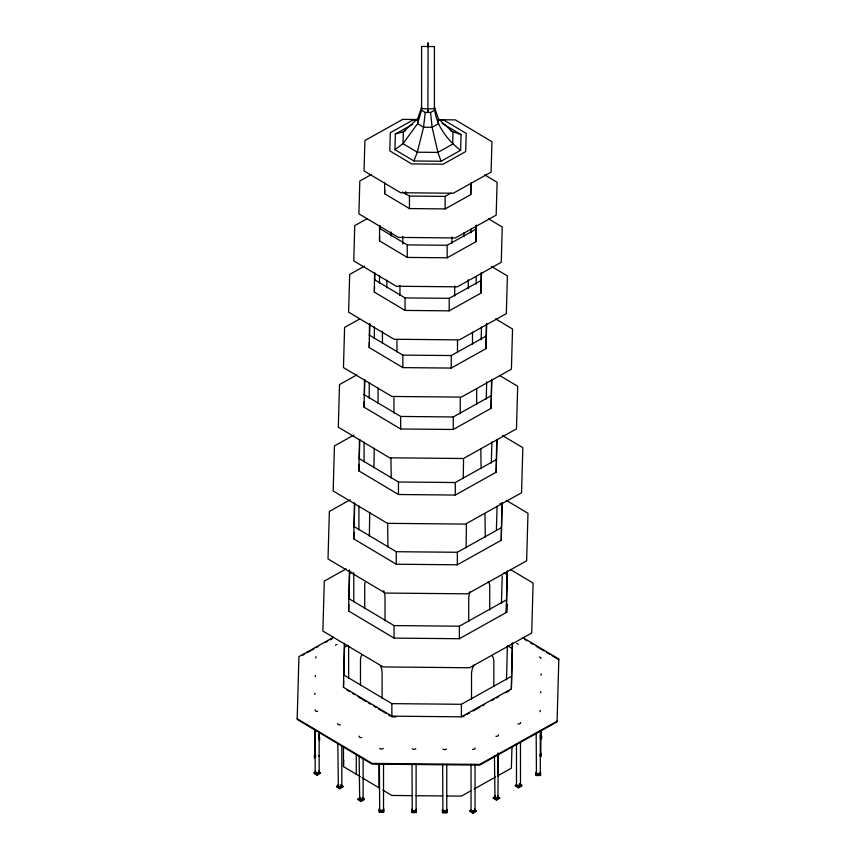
<?xml version="1.0" encoding="UTF-8"?>
<svg xmlns="http://www.w3.org/2000/svg" width="856" height="856" viewBox="0 0 856 856"><rect width="100%" height="100%" fill="white"/><g stroke="black" fill="none" stroke-linecap="round" stroke-linejoin="round"><path stroke-width="1.28" d="M512.519 643.733L511.374 688.887L461.405 716.814L391.855 716.162L343.481 687.304L344.369 643.701M343.481 687.304L343.673 680.83M343.812 675.652L344.626 643.402M360.355 776.67L343.481 766.602L343.673 760.128M507.373 571.027L506.303 612.489L459.372 638.726L394.06 638.105L348.627 611.013L349.441 569.882M348.627 611.013L348.82 604.507M348.959 599.307L349.697 570.802M502.226 502.504L501.231 540.275L457.329 564.8L396.253 564.222L353.774 538.884L354.438 502.857M353.774 538.884L353.956 532.357M354.106 527.125L354.769 503.617M497.079 439.406L496.148 472.223L455.296 495.046L398.457 494.511L358.921 470.928L359.445 440.027M358.921 470.928L359.103 464.369M359.252 459.116L359.809 439.428M491.9 379.294L491.077 408.355L453.263 429.477L400.661 428.984L364.067 407.156L364.474 380.107M364.067 407.156L364.217 401.871M364.399 395.269L364.849 379.422M486.711 323.375L485.994 348.649L451.23 368.069L402.855 367.62L369.214 347.547L369.514 324.392M369.214 347.547L369.364 342.229M369.557 335.573L369.888 323.611M481.5 272.732L480.922 293.127L449.197 310.846L405.059 310.428L374.361 292.121L374.543 273.225M374.361 292.121L374.5 287.017M374.682 280.65L374.896 273M476.31 225.128L475.84 241.767L447.164 257.795L407.263 257.421L379.508 240.857L379.572 225.781M379.508 240.857L379.647 235.742M379.829 229.344L379.936 225.503M471.1 183.002L470.768 194.59L445.131 208.918L409.457 208.575L384.654 193.777L384.761 189.914M442.135 123.318L461.063 134.606L460.614 150.314L441.065 161.238L413.865 160.982L394.937 149.693L395.386 133.985L412.635 124.345M460.614 150.314C447.196 140.159 435.404 124.537 434.452 107.289L438.411 118.898L438.272 123.853L432.12 127.287L423.549 127.212L417.589 123.66L421.548 110.231L421.634 107.161L417.728 118.706L417.589 123.66L403.005 143.68L394.937 149.693M428 108.755L427.893 112.457L428.107 42.8L428.107 46.77M470.982 232.779L471.1 228.916M475.84 241.767L475.957 225.406M476.064 284.171L476.278 276.488M480.922 293.127L481.136 272.957M481.136 339.736L481.5 326.992M485.994 348.649L486.336 324.156M486.219 399.099L486.711 381.808M491.077 408.355L491.526 379.978M491.301 463.032L491.9 441.899M496.148 472.223L496.705 440.016M496.405 529.811L497.079 506.185M501.231 540.275L501.926 502.943M501.445 603.384L502.226 575.96M506.303 612.489L507.116 571.369M506.966 612.265L507.18 604.454M506.527 679.814L507.373 645.916M511.374 688.887L512.327 642.696M511.963 747.47L511.374 768.185L497.432 775.985M466.434 523.936L466.103 547.936M421.548 110.231L425.239 112.436L423.549 127.212L417.311 152.208L413.865 160.982M463.556 458.773L463.257 478.59M369.706 512.466L369.385 536.091M338.345 786.29C338.141 788.472 342.903 786.311 338.345 786.29L337.81 743.104M471.581 810.771C471.389 812.954 476.139 810.793 471.581 810.771L471.046 809.615M374.233 448.266L373.933 467.729M316.613 773.086C317.908 775.44 320.947 771.962 315.693 772.775L314.89 771.93L315.693 771.096M339.265 786.6L339.265 787.295M360.601 799.322C361.093 801.291 362.987 798.498 359.67 799.012L359.135 755.837M472.512 811.081L472.512 811.777M495.913 798.006C497.208 800.36 500.236 796.883 494.982 797.696L494.447 755.827M517.944 785.69C519.239 788.044 522.267 784.567 517.024 785.38L516.296 785.016L517.944 786.386M443.665 811.199C444.874 813.232 447.421 810.6 442.905 810.76L442.627 764.194M341.993 785.658L341.266 784.599L341.266 785.294M380.439 810.6C381.466 813.147 384.943 810.204 379.679 810.172L379.401 763.606M412.999 810.91C414.026 813.446 417.514 810.504 412.239 810.472L411.971 763.905M537.194 773.824C538.221 776.36 541.709 773.428 536.445 773.385L536.166 733.389M315.169 737.861L315.447 737.273L315.169 738.557C315.821 740.215 314.644 736.727 315.169 738.557M319.299 738.557L319.02 737.273L319.577 738.214L319.02 739.156L319.299 732.608M315.704 754.543L314.398 755.923L315.704 757.303M314.676 756.265L315.704 755.238M379.401 810.268C380.128 808.128 378.534 809.776 379.679 810.867L380.439 811.295M382.504 810.6L383.531 809.573L383.531 763.606M382.504 811.295L383.253 810.867C384.408 809.776 382.814 808.128 383.531 810.268M411.971 810.578C412.688 808.438 411.094 810.086 412.239 811.167L412.999 811.606M415.064 810.91L416.102 809.883L416.102 763.905M415.064 811.606L415.823 811.167C416.968 810.086 415.374 808.438 416.102 810.578M442.627 810.867C443.355 808.727 441.76 810.375 442.905 811.456L443.665 811.895M445.73 811.199L446.768 810.172L446.768 764.194M446.49 811.456C447.046 808.428 446.993 810.9 445.826 811.852M540.297 737.326L541.324 736.288L541.324 731.035M540.297 738.022L541.602 736.642L540.297 735.261M540.553 754.585L539.794 755.72L540.832 753.997L540.832 730.35M540.553 755.281C541.698 754.2 540.104 752.552 540.832 754.692M539.259 773.824L540.297 772.797L540.297 730.767M539.259 774.52L540.018 774.092C541.163 773 539.569 771.352 540.297 773.492M315.693 772.775L315.554 773.417L316.613 773.781M359.67 799.012L359.531 799.654L360.601 800.018M494.982 797.696L494.843 798.327L495.913 798.702M517.024 785.38L517.024 786.076M314.676 729.301L314.944 756.865M379.679 810.172L379.679 810.867M412.239 810.472L412.239 811.167M442.905 810.76L442.905 811.456M541.324 736.984L541.056 735.689M536.445 773.385L537.194 774.52M315.693 771.791L314.89 772.636L315.693 773.471M318.614 772.775L319.416 771.93L318.614 771.096M318.614 773.471L319.416 772.636L318.614 771.791M340.335 786.6L341.801 785.755L341.801 745.737M340.388 787.263L341.993 786.343L341.801 785.755M362.591 799.012C364.1 798.306 362.687 800.125 361.671 799.322M473.582 811.081L475.23 810.14L474.502 809.081M473.625 811.745L475.23 810.825L474.502 809.776M497.903 797.696L498.438 753.205M519.945 785.38L520.673 785.016L519.945 786.076M417.728 118.706L403.347 131.803L395.386 133.985M337.81 785.755L338.345 786.985M359.135 798.477L359.67 799.707M471.046 810.236L471.581 811.467M494.447 797.161L494.254 797.749M318.807 756.265L318.807 755.57M536.166 772.797L536.445 774.092M317.095 774.509L320.411 772.604L320.411 773.3L317.095 775.204L313.895 773.353L313.895 772.658L317.095 774.509L317.095 775.204M340.923 784.877L343.063 786.803L339.746 788.718L336.547 786.867L338.751 784.899M336.547 786.172L339.746 788.023L343.063 786.108M362.249 797.599L364.389 799.525L361.082 801.441L357.872 799.59L360.076 797.621M357.872 798.894L361.082 800.745L364.389 798.83M497.497 796.305L499.701 798.274L496.501 800.125L493.184 798.209L495.324 796.283M473.101 812.505L476.3 810.653L476.3 811.349L473.101 813.2L469.784 811.285L469.784 810.589L473.101 812.505L473.101 813.2M493.184 797.514L496.501 799.429L499.701 797.578M518.533 787.113L521.743 785.262L521.743 785.958L518.533 787.809L515.226 785.894L515.226 785.198L518.533 787.113L518.533 787.809M516.489 784.224L516.489 784.92M498.438 797.856L498.438 797.161M425.239 112.436L430.547 112.489L434.367 110.349M405.616 130.529L403.347 131.803L403.005 143.68L417.311 152.208L437.876 152.4L452.653 144.15L452.995 132.273L438.411 118.898M371.504 174.464L359.82 180.98L358.899 213.818L398.447 237.412L455.306 237.947L496.18 215.113L497.101 182.275L484.678 174.859M367.459 218.526L354.748 225.62L353.753 260.898L396.242 286.246L457.339 286.824L501.252 262.289L502.247 227.011L488.466 218.794M402.695 192.022L409.457 196.056L445.131 196.388L450.962 193.135M364.56 266.12L349.676 274.434L348.606 312.151L394.049 339.265L459.372 339.875L506.324 313.638L507.394 275.921L491.494 266.441M379.508 228.338L407.263 244.891L447.164 245.276L475.84 229.248M359.713 318.978L344.594 327.42L343.459 367.588L391.845 396.446L461.416 397.109L511.406 369.171L512.541 329.004L495.656 318.935M374.361 279.591L405.059 297.909L449.197 298.327L480.922 280.597M356.813 374.917L339.522 384.579L338.313 427.187L389.64 457.81L463.449 458.506L516.478 428.867L517.687 386.259L499.433 375.377M369.214 335.028L402.855 355.101L451.23 355.55L485.994 336.13M353.903 435.041L334.439 445.912L333.166 490.97L387.447 523.348L465.482 524.086L521.561 492.746L522.834 447.688L502.483 435.554M364.067 394.627L400.661 416.455L453.263 416.958L491.077 395.825M350.232 499.765L329.367 511.428L328.019 558.925L385.243 593.058L467.515 593.829L526.633 560.798L527.981 513.3L506.228 500.321M358.921 458.409L398.457 481.992L455.296 482.527L496.148 459.704M346.166 568.887L324.296 581.106L322.883 631.043L383.049 666.931L469.548 667.755L531.704 633.012L533.117 583.075L510.422 569.529M349.697 573.306L351.987 572.022M353.774 526.365L396.253 551.703L457.329 552.28L501.231 527.756M333.573 637.239L298.937 656.595L297.171 719.436L372.05 764.098L479.702 765.114L557.063 721.886L558.829 659.045L522.524 637.388M302.403 655.354L304.704 654.059M307.015 652.764L313.949 648.902M316.249 647.607L318.56 646.312M325.494 642.449L327.805 641.155M330.106 639.86L332.417 638.576M344.626 647.157L348.103 645.21M348.627 598.483L394.06 625.586L459.372 626.196L506.303 599.97M343.481 674.785L391.855 703.643L461.405 704.295L511.374 676.368M462.561 716.868L464.883 715.562M467.216 714.268L469.537 712.962M473.026 711.015L480.002 707.12M482.324 705.826L484.646 704.52M491.622 700.625L493.944 699.331M496.266 698.025L498.599 696.731M505.564 692.836L509.053 690.888M557.063 721.191L479.702 764.419L372.05 763.402L297.171 718.74M470.704 790.923L461.405 796.112L446.693 795.973M474.181 788.975L495.581 777.013M317.683 773.781L317.683 773.086M519.014 786.386L519.014 785.69M496.983 798.702L496.983 798.006M314.944 754.971L314.944 755.666M383.253 810.867L383.253 810.172M541.056 737.583L541.056 736.888M415.823 811.167L415.823 810.472M540.018 774.092L540.018 773.385M341.266 786.985L341.266 786.29M474.502 811.467L474.502 810.771M535.888 774.798L540.575 774.798M379.197 811.616L383.734 811.616M411.768 811.927L416.294 811.927M442.434 812.216L446.96 812.216M417.193 119.519L402.727 119.38L364.902 140.523L364.046 170.9L400.651 192.739L453.273 193.231L491.098 172.099L491.954 141.721L455.349 119.883L438.251 119.722M416.829 120.129L412.902 120.086L390.304 132.712L389.79 150.87L411.661 163.913L443.098 164.202L465.696 151.576L466.21 133.429L444.339 120.386L439.096 120.332M391.855 716.857L395.868 716.889M411.918 795.652L391.855 795.459L382.857 790.088M415.93 795.684L442.68 795.941M461.063 134.606L450.791 130.957M540.297 735.957L541.056 736.385M519.528 783.989L521.743 785.262M519.528 784.685L521.743 785.958M497.497 797L499.701 798.274M314.944 756.169L315.704 756.608M499.925 503.638L502.226 505.008M503.959 572.76L507.373 574.783M524.792 639.432L527.061 640.791M530.463 642.813L532.732 644.172M536.134 646.205L544.074 650.935M546.342 652.293L549.745 654.326M552.013 655.675L558.829 659.741M508.015 646.055L512.519 648.741M346.862 690.011L349.109 691.359M352.49 693.371L354.737 694.708M358.108 696.731L365.983 701.428M368.23 702.765L370.488 704.103M373.858 706.125L376.105 707.463M378.363 708.8L386.238 713.497M388.485 714.846L390.732 716.183M361.96 777.623L379.486 788.076M359.135 798.552L359.67 797.321L359.67 798.017M519.945 783.689L520.673 784.749L519.945 784.385M338.345 785.294L338.345 784.599L337.617 785.658M441.065 161.238L437.876 152.4L432.12 127.287L430.547 112.489M480.805 449.133L481.115 468.607M484.967 513.579L485.288 537.215M390.925 458.217L391.224 478.044M387.64 523.166L387.95 547.166M541.602 735.678L541.602 738.985M541.11 753.376L541.11 756.693M540.575 772.176L540.575 775.493L535.888 775.493L535.888 772.176M538.231 773.985L538.231 774.68M520.48 741.499L520.48 785.541M516.489 744.132L516.489 785.541M497.807 753.194L497.807 775.771M496.501 799.429L496.501 800.125M493.837 686.673L493.837 661.602A15.536 9.116 -59.2 0 0 492.35 656.103M489.728 609.9L489.728 586.649A14.606 8.571 -59.2 0 0 488.327 581.47M476.664 389.213L476.664 404.599M475.037 764.269L475.037 810.932M472.491 332.171L472.491 344.123M471.517 699.138L471.517 674.079A15.536 9.116 -59.2 0 1 473.828 665.069M471.046 764.269L471.046 810.932M470.768 183.323L470.768 194.59M468.746 621.627L468.746 598.376A14.606 8.571 -59.2 0 1 470.158 591.624M468.253 279.709L468.253 288.536M463.931 232.768L463.931 236.62M461.405 704.295L461.405 716.814M460.25 398.382L460.25 413.769M459.372 626.196L459.372 638.726M457.489 340.56L457.489 352.501M457.329 552.28L457.329 564.8M455.296 482.527L455.296 495.046M454.718 286.011L454.718 296.09M453.263 416.958L453.263 429.477M451.882 236.941L451.882 243.361M451.23 355.55L451.23 368.069M449.197 298.327L449.197 310.846M447.164 245.276L447.164 257.795M446.96 809.509L446.96 812.911L442.434 812.911L442.434 809.509M445.131 196.388L445.131 208.918M444.703 811.36L444.703 812.055M416.294 809.22L416.294 812.622L411.768 812.622L411.768 809.22M414.036 811.071L414.036 811.766M409.457 196.056L409.457 208.575M407.263 244.891L407.263 257.421M405.787 191.584L405.787 194.226M405.059 297.909L405.059 310.428M402.802 236.406L402.802 244.099M402.855 355.101L402.855 367.62M400.661 416.455L400.661 428.984M399.955 285.497L399.955 295.588M398.457 481.992L398.457 494.511M396.959 339.939L396.959 351.891M396.253 551.703L396.253 564.222M394.06 625.586L394.06 638.105M393.942 397.644L393.942 413.031M391.855 703.643L391.855 716.162M391.128 232.008L391.128 235.86M386.869 280.212L386.869 287.776M385.018 620.718L385.018 597.477A14.606 8.293 60.8 0 0 383.659 590.704M384.654 182.51L384.654 193.777M383.734 808.92L383.734 812.312L379.197 812.312L379.197 808.92M382.439 331.283L382.439 343.224M382.097 698.175L382.097 673.116A15.536 8.817 60.8 0 0 380.642 665.915M381.466 810.76L381.466 811.456M379.508 275.568L379.508 283.25M378.973 763.873L378.973 787.777M378.063 388.175L378.063 403.561M374.361 326.939L374.361 338.601M369.214 382.471L369.214 398.147M364.71 608.605L364.71 585.354A14.606 8.293 60.8 0 1 365.052 582.476M364.067 442.156L364.067 461.865M363.126 758.459L363.126 799.172M361.082 800.745L361.082 801.441M360.483 685.292L360.483 660.233A15.536 8.817 60.8 0 1 361.938 654.754M358.921 505.992L358.921 529.778M356.289 754.329L356.289 774.241M353.774 572.675L353.774 601.875M348.627 646.162L348.627 678.145M343.481 746.625L343.481 766.602M339.746 788.023L339.746 788.718M319.577 737.251L319.577 740.568M319.149 732.222L319.149 772.936M315.158 729.601L315.158 772.936M314.89 737.251L314.89 740.568M314.398 754.96L314.398 758.266M361.671 737.594A2.065 1.188 0 0 1 359.135 736.128M340.335 724.872A2.065 1.188 0 0 1 337.81 723.406M314.944 694.441A2.065 1.188 0 0 1 314.944 693.242M315.447 676.732A2.065 1.188 0 0 1 315.447 675.545M335.52 645.285A2.065 1.188 0 0 1 336.986 644.44M516.735 643.53A2.065 1.188 0 0 1 518.19 644.375M541.056 673.961A2.065 1.188 0 0 1 541.056 675.159M540.553 691.669A2.065 1.188 0 0 1 540.553 692.857M520.48 722.496A2.065 1.188 0 0 1 517.944 723.962M498.438 734.812A2.065 1.188 0 0 1 495.913 736.278M415.823 748.743A2.065 1.188 0 0 1 412.239 748.743M446.49 749.032A2.065 1.188 0 0 1 442.905 749.032M540.018 710.469A2.065 1.188 0 0 1 540.018 711.657M475.037 747.887A2.065 1.188 0 0 1 472.512 749.353M383.253 748.444A2.065 1.188 0 0 1 379.679 748.444M317.683 711.357A2.065 1.188 0 0 1 315.158 709.902M315.982 657.932A2.065 1.188 0 0 1 315.982 656.745M539.387 657.044A2.065 1.188 0 0 1 540.842 658.499M362.784 797.557L363.126 798.552L362.784 797.557M498.096 796.24L498.438 797.236L498.096 796.24M494.843 796.069L494.447 797.236L494.843 796.069M434.409 46.566L421.591 46.438L421.591 108.701L434.409 108.819L434.409 46.566"/></g></svg>
